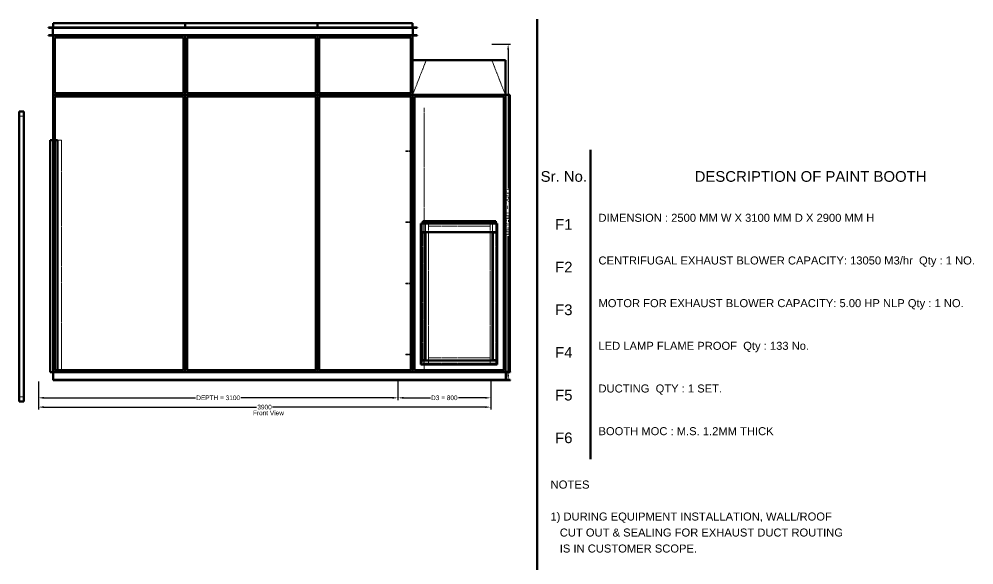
# Model space of a CAD drawing. Header units: millimetres. Extents: x 909 to 14018, y 345 to 10005.
# Drawn here: x 5297 to 13529, y 5298 to 10005 of the extents above; entities that cross this region are included whole.
import ezdxf
from ezdxf.enums import TextEntityAlignment as Align

# ---------------------------------------------------------------- set-up
doc = ezdxf.new("R2010")
doc.units = ezdxf.units.MM
doc.linetypes.add('Hidden', pattern=[15, 5, -3, 5, -2])
for name, color, linetype, lineweight in [('Default', 7, 'Continuous', 50), ('Edges', 7, 'Hidden', 15), ('HiddenEdges', 2, 'Hidden', 15), ('HiddenSilhouettes', 2, 'Hidden', 15), ('HiddenWires', 7, 'Hidden', 15), ('Silhouettes', 7, 'Continuous', 50)]:
    doc.layers.add(name, color=color, linetype=linetype, lineweight=lineweight)
doc.layers.add('Dimension', color=7, linetype='Continuous', lineweight=50, true_color=0x6495ed)
doc.styles.add('Default', font='arial.ttf')
doc.dimstyles.get("Standard").update_dxf_attribs({"dimtxt": 0.18, "dimasz": 0.18, "dimexe": 0.18, "dimexo": 0.0625, "dimgap": 0.09, "dimtad": 0, "dimtih": 1, "dimtoh": 1, "dimdec": 4, "dimzin": 0, "dimdsep": 46, "dimtxsty": 'Standard', "dimcen": 0.09, "dimadec": 0, "dimazin": 0, "dimtfac": 1, "dimtdec": 4, "dimtofl": 0, "dimtmove": 0, "dimatfit": 3, "dimfxl": 1, "dimtolj": 1, "dimtzin": 0, "dimarcsym": 0})

# ---------------------------------------------------------------- blocks, each defined once
blk = doc.blocks.new('Front')
at = {"layer": 'Edges'}
for points in [[(1277, 1013.1, 0), (1393.7, 1311.9, 0)], [(1959.3, 1311.9, 0), (2076, 1013.1, 0)]]:
    blk.add_polyline3d(points, dxfattribs=at)
at = {"layer": 'HiddenEdges'}
for points in [[(1276.5, 1011.9), (1277, 1013.1)], [(2076, 1013.1), (2076.5, 1011.9)]]:
    blk.add_lwpolyline(points, dxfattribs=at)
for points in [[(-1823.5, 1523.1, 0), (-1823.5, 1593.1, 0)], [(-1822.3, 1629.9, 0), (-684.7, 1629.9, 0)], [(-1822.3, 1593.1, 0), (-1822.3, 1629.9, 0)], [(-1808.5, 1629.9, 0), (-1808.5, 1631.1, 0)], [(-698.5, 1629.9, 0), (-698.5, 1631.1, 0)], [(-684.7, 1593.1, 0), (-684.7, 1629.9, 0)], [(-682.3, 1593.1, 0), (-682.3, 1629.9, 0)], [(-682.3, 1629.9, 0), (455.3, 1629.9, 0)], [(-668.5, 1629.9, 0), (-668.5, 1631.1, 0)], [(441.5, 1629.9, 0), (441.5, 1631.1, 0)], [(455.3, 1593.1, 0), (455.3, 1629.9, 0)], [(457.7, 1629.9, 0), (1275.3, 1629.9, 0)], [(457.7, 1593.1, 0), (457.7, 1629.9, 0)], [(471.5, 1629.9, 0), (471.5, 1631.1, 0)], [(1261.5, 1629.9, 0), (1261.5, 1631.1, 0)], [(1275.3, 1593.1, 0), (1275.3, 1629.9, 0)], [(1276.5, 1523.1, 0), (1276.5, 1593.1, 0)], [(-1822.3, 1014.3, 0), (-1822.3, 1521.9, 0)], [(-1822.3, 1521.9, 0), (-684.7, 1521.9, 0)], [(-684.7, 1014.3, 0), (-684.7, 1521.9, 0)], [(-682.3, 1014.3, 0), (-682.3, 1521.9, 0)], [(-682.3, 1521.9, 0), (455.3, 1521.9, 0)], [(455.3, 1014.3, 0), (455.3, 1521.9, 0)], [(457.7, 1521.9, 0), (1275.3, 1521.9, 0)], [(457.7, 1014.3, 0), (457.7, 1521.9, 0)], [(1275.3, 1014.3, 0), (1275.3, 1521.9, 0)], [(-1822.3, 1014.3, 0), (-684.7, 1014.3, 0)], [(-1822.3, 1011.9, 0), (-684.7, 1011.9, 0)], [(-1822.3, -1375.7, 0), (-1822.3, 1011.9, 0)], [(-684.7, -1375.7, 0), (-684.7, 1011.9, 0)], [(-682.3, 1014.3, 0), (455.3, 1014.3, 0)], [(-682.3, 1011.9, 0), (455.3, 1011.9, 0)], [(-682.3, -1375.7, 0), (-682.3, 1011.9, 0)], [(455.3, -1375.7, 0), (455.3, 1011.9, 0)], [(457.7, 1014.3, 0), (1275.3, 1014.3, 0)], [(457.7, -1375.7, 0), (457.7, 1011.9, 0)], [(457.7, 1011.9, 0), (1275.3, 1011.9, 0)], [(1275.3, -1375.7, 0), (1275.3, 1011.9, 0)], [(1277.7, 1011.9, 0), (2075.3, 1011.9, 0)], [(1277.7, -1375.7, 0), (1277.7, 1011.9, 0)], [(2075.3, -1375.7, 0), (2075.3, 1011.9, 0)], [(2077.7, 1011.9, 0), (2113.3, 1011.9, 0)], [(2077.7, -1375.7, 0), (2077.7, 1011.9, 0)], [(2076.5, 976.3, 0), (2077.7, 976.3, 0)], [(-2116.5, 828.9, 0), (-2076.5, 828.9, 0)], [(1256.5, -238.1, 0), (1256.5, 901.9, 0)], [(1257.7, -238.1, 0), (1257.7, 901.9, 0)], [(1295.3, -238.1, 0), (1295.3, 901.9, 0)], [(-1848.5, 618.9, 0), (-1826.5, 618.9, 0)], [(-1826.5, -1375.1, 0), (-1826.5, 618.9, 0)], [(-1826.5, 596.9, 0), (-1823.5, 596.9, 0)], [(-1823.5, 586.3, 0), (-1822.3, 586.3, 0)], [(-1822.3, 621.9, 0), (-1786.7, 621.9, 0)], [(-1786.7, 586.3, 0), (-1785.5, 586.3, 0)], [(-1785.5, -1375.7, 0), (-1785.5, 621.9, 0)], [(-1785.5, 621.9, 0), (-1749.9, 621.9, 0)], [(-1823.5, 528.6, 0), (-1822.3, 528.6, 0)], [(-1823.5, 520.2, 0), (-1822.3, 520.2, 0)], [(-1786.7, 528.6, 0), (-1785.5, 528.6, 0)], [(-1786.7, 520.2, 0), (-1785.5, 520.2, 0)], [(-1823.5, 378.6, 0), (-1822.3, 378.6, 0)], [(-1823.5, 370.2, 0), (-1822.3, 370.2, 0)], [(-1786.7, 378.6, 0), (-1785.5, 378.6, 0)], [(-1786.7, 370.2, 0), (-1785.5, 370.2, 0)], [(-1823.5, 228.6, 0), (-1822.3, 228.6, 0)], [(-1823.5, 220.2, 0), (-1822.3, 220.2, 0)], [(-1786.7, 228.6, 0), (-1785.5, 228.6, 0)], [(-1786.7, 220.2, 0), (-1785.5, 220.2, 0)], [(-1823.5, 78.6, 0), (-1822.3, 78.6, 0)], [(-1823.5, 70.2, 0), (-1822.3, 70.2, 0)], [(-1786.7, 78.6, 0), (-1785.5, 78.6, 0)], [(-1786.7, 70.2, 0), (-1785.5, 70.2, 0)], [(-1823.5, -71.4, 0), (-1822.3, -71.4, 0)], [(-1823.5, -79.8, 0), (-1822.3, -79.8, 0)], [(-1786.7, -71.4, 0), (-1785.5, -71.4, 0)], [(-1786.7, -79.8, 0), (-1785.5, -79.8, 0)], [(1348.5, -98.1, 0), (2004.5, -98.1, 0)], [(-1823.5, -221.4, 0), (-1822.3, -221.4, 0)], [(-1823.5, -229.8, 0), (-1822.3, -229.8, 0)], [(-1786.7, -221.4, 0), (-1785.5, -221.4, 0)], [(-1786.7, -229.8, 0), (-1785.5, -229.8, 0)], [(1256.5, -1378.1, 0), (1256.5, -238.1, 0)], [(1296.5, -1378.1, 0), (1296.5, -238.1, 0)], [(-1823.5, -371.4, 0), (-1822.3, -371.4, 0)], [(-1823.5, -372.1, 0), (-1822.3, -372.1, 0)], [(-1823.5, -379.1, 0), (-1822.3, -379.1, 0)], [(-1823.5, -379.8, 0), (-1822.3, -379.8, 0)], [(-1786.7, -371.4, 0), (-1785.5, -371.4, 0)], [(-1786.7, -372.1, 0), (-1785.5, -372.1, 0)], [(-1786.7, -379.1, 0), (-1785.5, -379.1, 0)], [(-1786.7, -379.8, 0), (-1785.5, -379.8, 0)], [(-1823.5, -521.4, 0), (-1822.3, -521.4, 0)], [(-1823.5, -522.1, 0), (-1822.3, -522.1, 0)], [(-1823.5, -529.1, 0), (-1822.3, -529.1, 0)], [(-1823.5, -529.8, 0), (-1822.3, -529.8, 0)], [(-1786.7, -521.4, 0), (-1785.5, -521.4, 0)], [(-1786.7, -522.1, 0), (-1785.5, -522.1, 0)], [(-1786.7, -529.1, 0), (-1785.5, -529.1, 0)], [(-1786.7, -529.8, 0), (-1785.5, -529.8, 0)], [(-1823.5, -671.4, 0), (-1822.3, -671.4, 0)], [(-1823.5, -672.1, 0), (-1822.3, -672.1, 0)], [(-1823.5, -679.1, 0), (-1822.3, -679.1, 0)], [(-1823.5, -679.8, 0), (-1822.3, -679.8, 0)], [(-1786.7, -671.4, 0), (-1785.5, -671.4, 0)], [(-1786.7, -672.1, 0), (-1785.5, -672.1, 0)], [(-1786.7, -679.1, 0), (-1785.5, -679.1, 0)], [(-1786.7, -679.8, 0), (-1785.5, -679.8, 0)], [(-1823.5, -821.4, 0), (-1822.3, -821.4, 0)], [(-1823.5, -822.1, 0), (-1822.3, -822.1, 0)], [(-1786.7, -821.4, 0), (-1785.5, -821.4, 0)], [(-1786.7, -822.1, 0), (-1785.5, -822.1, 0)], [(-1823.5, -829.1, 0), (-1822.3, -829.1, 0)], [(-1823.5, -829.8, 0), (-1822.3, -829.8, 0)], [(-1786.7, -829.1, 0), (-1785.5, -829.1, 0)], [(-1786.7, -829.8, 0), (-1785.5, -829.8, 0)], [(-1823.5, -971.4, 0), (-1822.3, -971.4, 0)], [(-1823.5, -972.1, 0), (-1822.3, -972.1, 0)], [(-1823.5, -979.8, 0), (-1822.3, -979.8, 0)], [(-1786.7, -971.4, 0), (-1785.5, -971.4, 0)], [(-1786.7, -972.1, 0), (-1785.5, -972.1, 0)], [(-1786.7, -979.8, 0), (-1785.5, -979.8, 0)], [(-1823.5, -1121.4, 0), (-1822.3, -1121.4, 0)], [(-1823.5, -1122.1, 0), (-1822.3, -1122.1, 0)], [(-1823.5, -1129.1, 0), (-1822.3, -1129.1, 0)], [(-1786.7, -1121.4, 0), (-1785.5, -1121.4, 0)], [(-1786.7, -1122.1, 0), (-1785.5, -1122.1, 0)], [(-1786.7, -1129.1, 0), (-1785.5, -1129.1, 0)], [(-1823.5, -1272.1, 0), (-1822.3, -1272.1, 0)], [(-1823.5, -1279.1, 0), (-1822.3, -1279.1, 0)], [(-1786.7, -1272.1, 0), (-1785.5, -1272.1, 0)], [(-1786.7, -1279.1, 0), (-1785.5, -1279.1, 0)], [(1348.5, -1311.3, 0), (2004.5, -1311.3, 0)], [(-1848.5, -1375.1, 0), (-1826.5, -1375.1, 0)], [(-1826.5, -1353.1, 0), (-1823.5, -1353.1, 0)], [(-1823.5, -1321.4, 0), (-1822.3, -1321.4, 0)], [(-1823.5, -1322.1, 0), (-1822.3, -1322.1, 0)], [(-1823.5, -1329.1, 0), (-1822.3, -1329.1, 0)], [(-1823.5, -1329.8, 0), (-1822.3, -1329.8, 0)], [(-1823.5, -1340.1, 0), (-1822.3, -1340.1, 0)], [(-1823.5, -1446.9, 0), (-1823.5, -1376.9, 0)], [(-1822.3, -1375.7, 0), (-684.7, -1375.7, 0)], [(-1786.7, -1321.4, 0), (-1785.5, -1321.4, 0)], [(-1786.7, -1322.1, 0), (-1785.5, -1322.1, 0)], [(-1786.7, -1329.1, 0), (-1785.5, -1329.1, 0)], [(-1786.7, -1329.8, 0), (-1785.5, -1329.8, 0)], [(-1786.7, -1340.1, 0), (-1785.5, -1340.1, 0)], [(-682.3, -1375.7, 0), (455.3, -1375.7, 0)], [(457.7, -1375.7, 0), (1275.3, -1375.7, 0)], [(1277.7, -1375.7, 0), (2075.3, -1375.7, 0)], [(2076.5, -1340.1, 0), (2077.7, -1340.1, 0)], [(2076.5, -1446.9, 0), (2076.5, -1376.9, 0)], [(2077.7, -1375.7, 0), (2113.3, -1375.7, 0)], [(-2116.5, -1591.1, 0), (-2076.5, -1591.1, 0)]]:
    blk.add_polyline3d(points, dxfattribs=at)
at = {"layer": 'HiddenSilhouettes'}
for points in [[(-1826.5, 1590.1, 0)], [(1279.5, 1590.1, 0)], [(-1823.5, 621.9, 0)], [(2002.9, -174.1, 0)], [(2002.9, -1276.5, 0)], [(-1823.5, -1378.1, 0)], [(2079.5, -1379.9, 0)]]:
    blk.add_polyline3d(points, close=True, dxfattribs=at)
for points in [[(-1823.5, 1523.1, 0), (-1823.5, 1523.1, 0)], [(-1823.5, 1011.9, 0), (-1823.5, 1521.9, 0)], [(-1823.5, 1521.9, 0), (-683.5, 1521.9, 0)], [(-683.5, 1523.1, 0), (-683.5, 1523.1, 0)], [(-683.5, 1521.9, 0), (456.5, 1521.9, 0)], [(456.5, 1523.1, 0), (456.5, 1523.1, 0)], [(456.5, 1521.9, 0), (1276.5, 1521.9, 0)], [(1276.5, 1523.1, 0), (1276.5, 1523.1, 0)], [(-683.5, 1013.1, 0), (-683.5, 1223.3, 0)], [(-1823.5, 1011.9, 0), (-683.5, 1011.9, 0)], [(-683.5, 1011.9, 0), (456.5, 1011.9, 0)], [(456.5, 1011.9, 0), (456.5, 1013.1, 0)], [(456.5, 1011.9, 0), (1276.5, 1011.9, 0)], [(1276.5, 1011.9, 0), (1276.5, 1013.1, 0)], [(1276.5, 1011.9, 0), (2076.5, 1011.9, 0)], [(2076.5, 1011.9, 0), (2076.5, 1013.1, 0)], [(1256.5, 901.9, 0), (1276.5, 901.9, 0)], [(1276.5, 901.9, 0), (1296.5, 901.9, 0)], [(1296.5, -238.1, 0), (1296.5, 901.9, 0)], [(-1823.5, 623.1, 0), (-1808.5, 623.1, 0)], [(-1786.7, 623.1, 0), (-1749.9, 623.1, 0)], [(-1749.9, -1376.9, 0), (-1749.9, 623.1, 0)], [(-1823.5, 528.9, 0), (-1822.3, 528.9, 0)], [(-1823.5, 519.9, 0), (-1822.3, 519.9, 0)], [(-1786.7, 528.9, 0), (-1785.5, 528.9, 0)], [(-1786.7, 519.9, 0), (-1785.5, 519.9, 0)], [(1216.5, 523.9, 0), (1216.5, 528.9, 0)], [(1216.5, 528.9, 0), (1256.5, 528.9, 0)], [(1216.5, 523.9, 0), (1256.5, 523.9, 0)], [(1256.5, 523.9, 0), (1256.5, 528.9, 0)], [(-1823.5, 378.9, 0), (-1822.3, 378.9, 0)], [(-1823.5, 369.9, 0), (-1822.3, 369.9, 0)], [(-1786.7, 378.9, 0), (-1785.5, 378.9, 0)], [(-1786.7, 369.9, 0), (-1785.5, 369.9, 0)], [(-1823.5, 228.9, 0), (-1822.3, 228.9, 0)], [(-1823.5, 219.9, 0), (-1822.3, 219.9, 0)], [(-1786.7, 228.9, 0), (-1785.5, 228.9, 0)], [(-1786.7, 219.9, 0), (-1785.5, 219.9, 0)], [(-1823.5, 78.9, 0), (-1822.3, 78.9, 0)], [(-1823.5, 69.9, 0), (-1822.3, 69.9, 0)], [(-1786.7, 78.9, 0), (-1785.5, 78.9, 0)], [(-1786.7, 69.9, 0), (-1785.5, 69.9, 0)], [(-1823.5, -71.1, 0), (-1822.3, -71.1, 0)], [(-1823.5, -80.1, 0), (-1822.3, -80.1, 0)], [(-1786.7, -71.1, 0), (-1785.5, -71.1, 0)], [(-1786.7, -80.1, 0), (-1785.5, -80.1, 0)], [(1216.5, -88.1, 0), (1216.5, -83.1, 0)], [(1216.5, -83.1, 0), (1256.5, -83.1, 0)], [(1216.5, -88.1, 0), (1256.5, -88.1, 0)], [(1231.5, -88.1, 0), (1231.5, -83.1, 0)], [(1241.5, -88.1, 0), (1241.5, -83.1, 0)], [(1256.5, -88.1, 0), (1256.5, -83.1, 0)], [(1364, -172.5, 0), (1364, -96.5, 0)], [(1386.5, -172.5, 0), (1386.5, -98.1, 0)], [(1414, -1300.6, 0), (1414, -96.5, 0)], [(1414, -120.6, 0), (1944, -120.6, 0)], [(1944, -1300.6, 0), (1944, -96.5, 0)], [(1966.5, -172.5, 0), (1966.5, -98.1, 0)], [(1994, -172.5, 0), (1994, -96.5, 0)], [(-1823.5, -221.1, 0), (-1822.3, -221.1, 0)], [(-1823.5, -230.1, 0), (-1822.3, -230.1, 0)], [(-1786.7, -221.1, 0), (-1785.5, -221.1, 0)], [(-1786.7, -230.1, 0), (-1785.5, -230.1, 0)], [(1256.5, -238.1, 0), (1276.5, -238.1, 0)], [(1257.7, -1378.1, 0), (1257.7, -238.1, 0)], [(1276.5, -238.1, 0), (1296.5, -238.1, 0)], [(1295.3, -1378.1, 0), (1295.3, -238.1, 0)], [(1364, -1276.5, 0), (1364, -174.1, 0)], [(1994, -1276.5, 0), (1994, -174.1, 0)], [(-1823.5, -371.1, 0), (-1822.3, -371.1, 0)], [(-1823.5, -380.1, 0), (-1822.3, -380.1, 0)], [(-1786.7, -371.1, 0), (-1785.5, -371.1, 0)], [(-1786.7, -380.1, 0), (-1785.5, -380.1, 0)], [(-1823.5, -521.1, 0), (-1822.3, -521.1, 0)], [(-1823.5, -530.1, 0), (-1822.3, -530.1, 0)], [(-1786.7, -521.1, 0), (-1785.5, -521.1, 0)], [(-1786.7, -530.1, 0), (-1785.5, -530.1, 0)], [(1216.5, -616.1, 0), (1216.5, -611.1, 0)], [(1216.5, -611.1, 0), (1256.5, -611.1, 0)], [(1216.5, -616.1, 0), (1256.5, -616.1, 0)], [(1256.5, -616.1, 0), (1256.5, -611.1, 0)], [(-1823.5, -671.1, 0), (-1822.3, -671.1, 0)], [(-1823.5, -680.1, 0), (-1822.3, -680.1, 0)], [(-1786.7, -671.1, 0), (-1785.5, -671.1, 0)], [(-1786.7, -680.1, 0), (-1785.5, -680.1, 0)], [(-1823.5, -821.1, 0), (-1822.3, -821.1, 0)], [(-1786.7, -821.1, 0), (-1785.5, -821.1, 0)], [(456.5, -1378.1, 0), (456.5, -815.6, 0)], [(-1823.5, -830.1, 0), (-1822.3, -830.1, 0)], [(-1786.7, -830.1, 0), (-1785.5, -830.1, 0)], [(-1823.5, -971.1, 0), (-1822.3, -971.1, 0)], [(-1823.5, -980.1, 0), (-1822.3, -980.1, 0)], [(-1786.7, -971.1, 0), (-1785.5, -971.1, 0)], [(-1786.7, -980.1, 0), (-1785.5, -980.1, 0)], [(-1823.5, -1121.1, 0), (-1822.3, -1121.1, 0)], [(-1823.5, -1130.1, 0), (-1822.3, -1130.1, 0)], [(-1786.7, -1121.1, 0), (-1785.5, -1121.1, 0)], [(-1786.7, -1130.1, 0), (-1785.5, -1130.1, 0)], [(1216.5, -1228.1, 0), (1216.5, -1223.1, 0)], [(1216.5, -1223.1, 0), (1256.5, -1223.1, 0)], [(1216.5, -1228.1, 0), (1256.5, -1228.1, 0)], [(1231.5, -1228.1, 0), (1231.5, -1223.1, 0)], [(1241.5, -1228.1, 0), (1241.5, -1223.1, 0)], [(1256.5, -1228.1, 0), (1256.5, -1223.1, 0)], [(1276.5, -1378.1, 0), (1276.5, -1223.3, 0)], [(-1823.5, -1271.1, 0), (-1822.3, -1271.1, 0)], [(-1823.5, -1280.1, 0), (-1822.3, -1280.1, 0)], [(-1786.7, -1271.1, 0), (-1785.5, -1271.1, 0)], [(-1786.7, -1280.1, 0), (-1785.5, -1280.1, 0)], [(1364, -1300.6, 0), (1364, -1278.1, 0)], [(1364, -1300.6, 0), (1414, -1300.6, 0)], [(1414, -1255.6, 0), (1944, -1255.6, 0)], [(1414, -1300.6, 0), (1944, -1300.6, 0)], [(1944, -1300.6, 0), (1994, -1300.6, 0)], [(1994, -1300.6, 0), (1994, -1278.1, 0)], [(-1823.5, -1321.1, 0), (-1822.3, -1321.1, 0)], [(-1823.5, -1378.1, 0), (-1823.5, -1325.3, 0)], [(-1823.5, -1330.1, 0), (-1822.3, -1330.1, 0)], [(-1823.5, -1378.1, 0), (-683.5, -1378.1, 0)], [(-1786.7, -1321.1, 0), (-1785.5, -1321.1, 0)], [(-1786.7, -1330.1, 0), (-1785.5, -1330.1, 0)], [(-1786.7, -1376.9, 0), (-1786.7, -1361.9, 0)], [(-683.5, -1378.1, 0), (-683.5, -1376.9, 0)], [(-683.5, -1378.1, 0), (456.5, -1378.1, 0)], [(456.5, -1378.1, 0), (1276.5, -1378.1, 0)], [(1276.5, -1378.1, 0), (2076.5, -1378.1, 0)], [(2076.5, -1378.1, 0), (2076.5, -1376.9, 0)]]:
    blk.add_polyline3d(points, dxfattribs=at)
at = {"layer": 'HiddenWires'}
for points in [[(1376.5, -238.1, 0), (1376.5, 901.9, 0)], [(1376.5, -1378.1, 0), (1376.5, -238.1, 0)]]:
    blk.add_polyline3d(points, dxfattribs=at)
at = {"layer": 'Silhouettes'}
for points in [[(-1863.5, 1593.1, 0), (1316.5, 1593.1, 0)], [(-1863.5, 1590.1, 0), (-1863.5, 1593.1, 0)], [(-1863.5, 1590.1, 0), (1316.5, 1590.1, 0)], [(-1826.5, 1526.1, 0), (-1826.5, 1590.1, 0)], [(-1823.5, 1631.1, 0), (-683.5, 1631.1, 0)], [(-1823.5, 1593.1, 0), (-1823.5, 1631.1, 0)], [(-683.5, 1593.1, 0), (-683.5, 1631.1, 0)], [(-683.5, 1631.1, 0), (456.5, 1631.1, 0)], [(456.5, 1593.1, 0), (456.5, 1631.1, 0)], [(456.5, 1631.1, 0), (1276.5, 1631.1, 0)], [(1276.5, 1593.1, 0), (1276.5, 1631.1, 0)], [(1279.5, 1526.1, 0), (1279.5, 1590.1, 0)], [(1316.5, 1590.1, 0), (1316.5, 1593.1, 0)], [(-1863.5, 1523.1, 0), (-1863.5, 1526.1, 0)], [(-1863.5, 1526.1, 0), (1316.5, 1526.1, 0)], [(-1863.5, 1523.1, 0), (1316.5, 1523.1, 0)], [(-1823.5, 1013.1, 0), (-1823.5, 1523.1, 0)], [(-1808.5, 1508.1, 0), (-698.5, 1508.1, 0)], [(-1808.5, 1028.1, 0), (-1808.5, 1508.1, 0)], [(-698.5, 1028.1, 0), (-698.5, 1508.1, 0)], [(-683.5, 1013.1, 0), (-683.5, 1523.1, 0)], [(-668.5, 1028.1, 0), (-668.5, 1508.1, 0)], [(-668.5, 1508.1, 0), (441.5, 1508.1, 0)], [(441.5, 1028.1, 0), (441.5, 1508.1, 0)], [(456.5, 1013.1, 0), (456.5, 1523.1, 0)], [(471.5, 1508.1, 0), (1261.5, 1508.1, 0)], [(471.5, 1028.1, 0), (471.5, 1508.1, 0)], [(1261.5, 1028.1, 0), (1261.5, 1508.1, 0)], [(1276.5, 1013.1, 0), (1276.5, 1523.1, 0)], [(1316.5, 1523.1, 0), (1316.5, 1526.1, 0)], [(1276.5, 1311.9, 0), (1393.7, 1311.9, 0)], [(1393.7, 1311.9, 0), (1959.3, 1311.9, 0)], [(1959.3, 1311.9, 0), (2076.5, 1311.9, 0)], [(2076.5, 1013.1, 0), (2076.5, 1311.9, 0)], [(456.5, 1013.1, 0), (456.5, 1223.3, 0)], [(1276.5, 1013.1, 0), (1276.5, 1223.3, 0)], [(-1823.5, -1376.9, 0), (-1823.5, 1013.1, 0)], [(-1823.5, 1013.1, 0), (-683.5, 1013.1, 0)], [(-1823.5, 1013.1, 0), (-1823.5, 1013.1, 0)], [(-1808.5, 1028.1, 0), (-698.5, 1028.1, 0)], [(-1808.5, 998.1, 0), (-698.5, 998.1, 0)], [(-1808.5, -1361.9, 0), (-1808.5, 998.1, 0)], [(-698.5, -1361.9, 0), (-698.5, 998.1, 0)], [(-683.5, -1376.9, 0), (-683.5, 1013.1, 0)], [(-683.5, 1013.1, 0), (456.5, 1013.1, 0)], [(-683.5, 1011.9, 0), (-683.5, 1013.1, 0)], [(-668.5, 1028.1, 0), (441.5, 1028.1, 0)], [(-668.5, -1361.9, 0), (-668.5, 998.1, 0)], [(-668.5, 998.1, 0), (441.5, 998.1, 0)], [(441.5, -1361.9, 0), (441.5, 998.1, 0)], [(456.5, -1376.9, 0), (456.5, 1013.1, 0)], [(456.5, 1013.1, 0), (1276.5, 1013.1, 0)], [(471.5, 1028.1, 0), (1261.5, 1028.1, 0)], [(471.5, 998.1, 0), (1261.5, 998.1, 0)], [(471.5, -1361.9, 0), (471.5, 998.1, 0)], [(1261.5, -1361.9, 0), (1261.5, 998.1, 0)], [(1276.5, 1013.1, 0), (2076.5, 1013.1, 0)], [(1276.5, -1376.9, 0), (1276.5, 1013.1, 0)], [(1291.5, 998.1, 0), (2061.5, 998.1, 0)], [(1291.5, -1361.9, 0), (1291.5, 998.1, 0)], [(2061.5, -1361.9, 0), (2061.5, 998.1, 0)], [(2076.5, -1376.9, 0), (2076.5, 1013.1, 0)], [(2076.5, 1013.1, 0), (2113.3, 1013.1, 0)], [(2113.3, -1376.9, 0), (2113.3, 1013.1, 0)], [(-2116.5, -1631.1, 0), (-2116.5, 868.9, 0)], [(-2116.5, 868.9, 0), (-2076.5, 868.9, 0)], [(-2076.5, -1631.1, 0), (-2076.5, 868.9, 0)], [(-1848.5, -1378.1, 0), (-1848.5, 621.9, 0)], [(-1848.5, 621.9, 0), (-1823.5, 621.9, 0)], [(-1808.5, 623.1, 0), (-1786.7, 623.1, 0)], [(-1786.7, -1361.9, 0), (-1786.7, 623.1, 0)], [(1364, -96.5, 0), (1364, -75.6, 0)], [(1364, -75.6, 0), (1414, -75.6, 0)], [(1414, -75.6, 0), (1944, -75.6, 0)], [(1414, -96.5, 0), (1414, -75.6, 0)], [(1944, -96.5, 0), (1944, -75.6, 0)], [(1944, -75.6, 0), (1994, -75.6, 0)], [(1994, -96.5, 0), (1994, -75.6, 0)], [(1346.9, -1312.9, 0), (1346.9, -96.5, 0)], [(1346.9, -96.5, 0), (1348.5, -96.5, 0)], [(1348.5, -1312.9, 0), (1348.5, -96.5, 0)], [(1348.5, -96.5, 0), (2004.5, -96.5, 0)], [(2002.9, -1312.9, 0), (2002.9, -96.5, 0)], [(2004.5, -1312.9, 0), (2004.5, -96.5, 0)], [(1348.5, -172.5, 0), (2004.5, -172.5, 0)], [(1350.1, -1276.5, 0), (1350.1, -174.1, 0)], [(1350.1, -174.1, 0), (1384.9, -174.1, 0)], [(1364, -174.1, 0), (1364, -172.5, 0)], [(1384.9, -1276.5, 0), (1384.9, -174.1, 0)], [(1386.5, -1278.1, 0), (1386.5, -172.5, 0)], [(1966.5, -1278.1, 0), (1966.5, -172.5, 0)], [(1968.1, -1276.5, 0), (1968.1, -174.1, 0)], [(1968.1, -174.1, 0), (2002.9, -174.1, 0)], [(1994, -174.1, 0), (1994, -172.5, 0)], [(-683.5, -1376.9, 0), (-683.5, -815.6, 0)], [(2076.5, -1376.9, 0), (2076.5, -1223.3, 0)], [(1346.9, -1312.9, 0), (1348.5, -1312.9, 0)], [(1348.5, -1278.1, 0), (2004.5, -1278.1, 0)], [(1348.5, -1312.9, 0), (2004.5, -1312.9, 0)], [(1350.1, -1276.5, 0), (1384.9, -1276.5, 0)], [(1364, -1278.1, 0), (1364, -1276.5, 0)], [(1968.1, -1276.5, 0), (2002.9, -1276.5, 0)], [(1994, -1278.1, 0), (1994, -1276.5, 0)], [(-1848.5, -1378.1, 0), (-1823.5, -1378.1, 0)], [(-1823.5, -1379.9, 0), (-1823.5, -1376.9, 0)], [(-1823.5, -1376.9, 0), (2116.5, -1376.9, 0)], [(-1823.5, -1379.9, 0), (2116.5, -1379.9, 0)], [(-1823.5, -1443.9, 0), (-1823.5, -1379.9, 0)], [(-1808.5, -1361.9, 0), (-698.5, -1361.9, 0)], [(-668.5, -1361.9, 0), (441.5, -1361.9, 0)], [(471.5, -1361.9, 0), (1261.5, -1361.9, 0)], [(1291.5, -1361.9, 0), (2061.5, -1361.9, 0)], [(2079.5, -1443.9, 0), (2079.5, -1379.9, 0)], [(2116.5, -1379.9, 0), (2116.5, -1376.9, 0)], [(-1823.5, -1443.9, 0), (2116.5, -1443.9, 0)], [(-1823.5, -1446.9, 0), (-1823.5, -1443.9, 0)], [(-1823.5, -1446.9, 0), (2116.5, -1446.9, 0)], [(2116.5, -1446.9, 0), (2116.5, -1443.9, 0)], [(-2116.5, -1631.1, 0), (-2076.5, -1631.1, 0)]]:
    blk.add_polyline3d(points, dxfattribs=at)
for points in [[(456.5, 1521.9, 0)], [(1276.5, 1521.9, 0)], [(-683.5, 1011.9, 0)], [(2076.5, 1011.9, 0)]]:
    blk.add_polyline3d(points, close=True, dxfattribs=at)
blk = doc.blocks.new('*D9')
at = {"layer": 'Defpoints', "color": 0}
for p in [(5463.5, 6889), (8563.5, 6889), (8563.5, 6739)]:
    blk.add_point(p, dxfattribs=at)
at = {"layer": 'Dimension', "color": 0, "lineweight": -2}
for p, q in [((5463.5, 6879), (5463.5, 6719)), ((8563.5, 6879), (8563.5, 6719)), ((5511.5, 6739), (6818.3, 6739)), ((8515.5, 6739), (7208.7, 6739))]:
    blk.add_line(p, q, dxfattribs=at)
at = {"layer": 'Dimension', "color": 0}
for points in [[(5511.5, 6747), (5511.5, 6731), (5463.5, 6739)], [(8515.5, 6731), (8515.5, 6747), (8563.5, 6739)]]:
    blk.add_solid(points, dxfattribs=at)
at = {"layer": 'Dimension', "color": 0, "insert": (7013.5, 6739), "char_height": 40, "attachment_point": 5, "style": 'Default'}
blk.add_mtext('\\A1;DEPTH = 3100', dxfattribs=at)
blk = doc.blocks.new('*D10')
at = {"layer": 'Defpoints', "color": 0}
for p in [(8563.5, 6889), (9363.5, 6889), (9363.5, 6739)]:
    blk.add_point(p, dxfattribs=at)
at = {"layer": 'Dimension', "color": 0, "lineweight": -2}
for p, q in [((8563.5, 6879), (8563.5, 6719)), ((9363.5, 6879), (9363.5, 6719)), ((8611.5, 6739), (8842.8, 6739)), ((9315.5, 6739), (9084.2, 6739))]:
    blk.add_line(p, q, dxfattribs=at)
at = {"layer": 'Dimension', "color": 0}
for points in [[(8611.5, 6747), (8611.5, 6731), (8563.5, 6739)], [(9315.5, 6731), (9315.5, 6747), (9363.5, 6739)]]:
    blk.add_solid(points, dxfattribs=at)
at = {"layer": 'Dimension', "color": 0, "insert": (8963.5, 6739), "char_height": 40, "attachment_point": 5, "style": 'Default'}
blk.add_mtext('\\A1;D3 = 800', dxfattribs=at)
blk = doc.blocks.new('*D11')
at = {"layer": 'Defpoints', "color": 0}
for p in [(5463.5, 6889), (9363.5, 6889), (9363.5, 6659)]:
    blk.add_point(p, dxfattribs=at)
at = {"layer": 'Dimension', "color": 0, "lineweight": -2}
for p, q in [((5463.5, 6879), (5463.5, 6639)), ((9363.5, 6879), (9363.5, 6639)), ((5511.5, 6659), (7343.9, 6659)), ((9315.5, 6659), (7483.1, 6659))]:
    blk.add_line(p, q, dxfattribs=at)
at = {"layer": 'Dimension', "color": 0}
for points in [[(5511.5, 6667), (5511.5, 6651), (5463.5, 6659)], [(9315.5, 6651), (9315.5, 6667), (9363.5, 6659)]]:
    blk.add_solid(points, dxfattribs=at)
at = {"layer": 'Dimension', "color": 0, "insert": (7413.5, 6659), "char_height": 40, "attachment_point": 5, "style": 'Default'}
blk.add_mtext('\\A1;3900', dxfattribs=at)
blk = doc.blocks.new('*D12')
at = {"layer": 'Defpoints', "color": 0}
for p in [(9363.5, 9789), (9513.5, 9789), (9363.5, 6889)]:
    blk.add_point(p, dxfattribs=at)
at = {"layer": 'Dimension', "color": 0, "lineweight": -2}
for p, q in [((9373.5, 9789), (9533.5, 9789)), ((9513.5, 9741), (9513.5, 8545)), ((9513.5, 6937), (9513.5, 8133)), ((9373.5, 6889), (9533.5, 6889))]:
    blk.add_line(p, q, dxfattribs=at)
at = {"layer": 'Dimension', "color": 0}
for points in [[(9521.5, 9741), (9505.5, 9741), (9513.5, 9789)], [(9505.5, 6937), (9521.5, 6937), (9513.5, 6889)]]:
    blk.add_solid(points, dxfattribs=at)
at = {"layer": 'Dimension', "color": 0, "insert": (9513.5, 8339), "char_height": 40, "attachment_point": 5, "rotation": 90, "style": 'Default'}
blk.add_mtext('\\A1;HEIGHT = 2900', dxfattribs=at)

msp = doc.modelspace()

# ---------------------------------------------------------------- linework, layer by layer
at = {"layer": 'Default'}
for p, q in [((9763.5, 10005), (9763.5, 1840)), ((10223.5, 8878), (10223.5, 8418)), ((10223.5, 8878), (10223.5, 6210))]:
    msp.add_line(p, q, dxfattribs=at)

# ---------------------------------------------------------------- block references
msp.add_blockref('Front', (7413.5, 8339), dxfattribs=at)

# ---------------------------------------------------------------- texts
at = {"layer": 'Default', "style": 'Default'}
for s, p in [('Sr. No.', (9993.5, 8648)), ('DESCRIPTION OF PAINT BOOTH', (12121, 8648)), ('F1', (9993.5, 8234)), ('F2', (9993.5, 7866)), ('F3', (9993.5, 7498)), ('F4', (9993.5, 7130)), ('F5', (9993.5, 6762)), ('F6', (9993.5, 6394))]:
    msp.add_text(s, height=92, dxfattribs=at).set_placement(p, align=Align.MIDDLE_CENTER)
for s, height, p in [('DIMENSION : 2500 MM W X 3100 MM D X 2900 MM H', 69, (10292.5, 8326)), ('CENTRIFUGAL EXHAUST BLOWER CAPACITY: 13050 M3/hr  Qty : 1 NO.', 69, (10292.5, 7958)), ('MOTOR FOR EXHAUST BLOWER CAPACITY: 5.00 HP NLP Qty : 1 NO.', 69, (10292.5, 7590)), ('LED LAMP FLAME PROOF  Qty : 133 No.', 69, (10292.5, 7222)), ('DUCTING  QTY : 1 SET.', 69, (10292.5, 6854)), ('BOOTH MOC : M.S. 1.2MM THICK', 69, (10292.5, 6486)), ('NOTES', 70, (9878.5, 6026)), ('1) DURING EQUIPMENT INSTALLATION, WALL/ROOF', 69, (9878.5, 5750)), ('   CUT OUT & SEALING FOR EXHAUST DUCT ROUTING', 69, (9878.5, 5612)), ('   IS IN CUSTOMER SCOPE.', 69, (9878.5, 5474))]:
    msp.add_text(s, height=height, dxfattribs=at).set_placement(p, align=Align.TOP_LEFT)
at = {"layer": 'Dimension', "style": 'Default'}
msp.add_text('Front View', height=40, dxfattribs=at).set_placement((7313.5, 6589))

# ---------------------------------------------------------------- dimensions: what is measured, and where the dimension line sits
at = {"layer": 'Dimension'}
dim = msp.add_linear_dim(base=(9513.5, 9789), p1=(9363.5, 6889), p2=(9363.5, 9789), angle=90, text='HEIGHT = <>', dimstyle='Standard', override={"dimscale": 1, "dimtxt": 40, "dimasz": 48, "dimexe": 20, "dimexo": 10, "dimgap": 10, "dimtad": 0, "dimjust": 0, "dimtih": 0, "dimtoh": 0, "dimdec": 3, "dimlfac": 1, "dimzin": 8, "dimlunit": 2, "dimpost": '', "dimtxsty": 'Default', "dimsah": 0, "dimse1": 0, "dimse2": 0, "dimclrt": 0, "dimtol": 0, "dimlim": 0, "dimtp": 0, "dimtm": 0, "dimtfac": 1, "dimtdec": 3, "dimtix": 0, "dimtzin": 8}, dxfattribs=at)
dim.commit()
dim.dimension.update_dxf_attribs({"geometry": '*D12', "text_midpoint": (9513.5, 8339), "dimtype": 160})
for base, p1, p2, text, picture, middle in [((8563.5, 6739), (5463.5, 6889), (8563.5, 6889), 'DEPTH = <>', '*D9', (7013.5, 6739)), ((9363.5, 6739), (8563.5, 6889), (9363.5, 6889), 'D3 = <>', '*D10', (8963.5, 6739))]:
    dim = msp.add_linear_dim(base=base, p1=p1, p2=p2, text=text, dimstyle='Standard', override={"dimscale": 1, "dimtxt": 40, "dimasz": 48, "dimexe": 20, "dimexo": 10, "dimgap": 10, "dimtad": 0, "dimjust": 0, "dimtih": 0, "dimtoh": 0, "dimdec": 3, "dimlfac": 1, "dimzin": 8, "dimlunit": 2, "dimpost": '', "dimtxsty": 'Default', "dimsah": 0, "dimse1": 0, "dimse2": 0, "dimclrt": 0, "dimtol": 0, "dimlim": 0, "dimtp": 0, "dimtm": 0, "dimtfac": 1, "dimtdec": 3, "dimtix": 0, "dimtzin": 8}, dxfattribs=at)
    dim.commit()
    dim.dimension.update_dxf_attribs({"geometry": picture, "text_midpoint": middle, "dimtype": 160})
dim = msp.add_linear_dim(base=(9363.5, 6659), p1=(5463.5, 6889), p2=(9363.5, 6889), dimstyle='Standard', override={"dimscale": 1, "dimtxt": 40, "dimasz": 48, "dimexe": 20, "dimexo": 10, "dimgap": 10, "dimtad": 0, "dimjust": 0, "dimtih": 0, "dimtoh": 0, "dimdec": 3, "dimlfac": 1, "dimzin": 8, "dimlunit": 2, "dimpost": '', "dimtxsty": 'Default', "dimsah": 0, "dimse1": 0, "dimse2": 0, "dimclrt": 0, "dimtol": 0, "dimlim": 0, "dimtp": 0, "dimtm": 0, "dimtfac": 1, "dimtdec": 3, "dimtix": 0, "dimtzin": 8}, dxfattribs=at)
dim.commit()
dim.dimension.update_dxf_attribs({"geometry": '*D11', "text_midpoint": (7413.5, 6659), "dimtype": 160})

doc.saveas('drawing.dxf')
